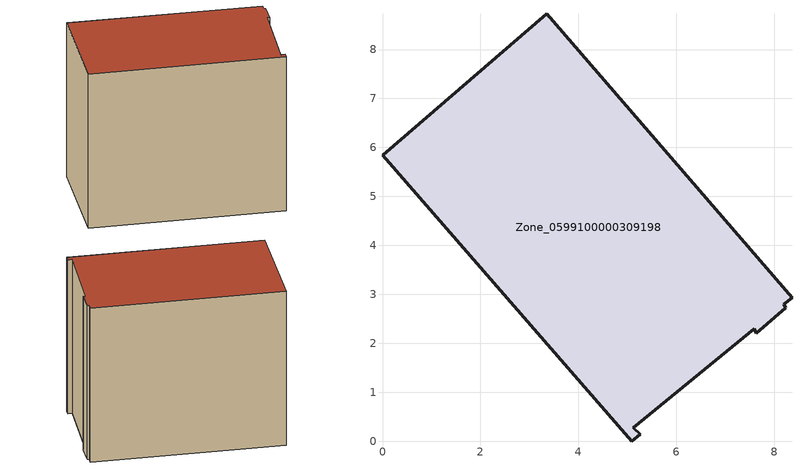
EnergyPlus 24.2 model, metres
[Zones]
Zone_0599100000309198
 floor ground (C_G): 3.35,8.73 8.36,2.94 8.19,2.79 8.23,2.73 7.63,2.2 7.59,2.3 5.12,0.27 5.26,0.15 5.09,0 0,5.84 z0
 wall outside (C_F): 7.59,2.3 7.63,2.2 8.23,2.73 8.19,2.79 8.36,2.94 3.35,8.73 0,5.84 5.09,0 5.26,0.15 5.12,0.27 7.59,2.3 z0:6.61
 roof outside (C_R): 8.36,2.94 3.35,8.73 0,5.84 5.09,0 5.26,0.15 5.12,0.27 7.59,2.3 7.63,2.2 8.23,2.73 8.19,2.79 z6.61
[BUILDING]
Pand.0599100000309198: North Axis=0; Terrain=City; Loads Convergence Tolerance Value=0.04; Temperature Convergence Tolerance Value=0.4; Solar Distribution=FullExterior; Maximum Number of Warmup Days=25; Minimum Number of Warmup Days=1
[Site:Location]
Rotterdam.The.Hague.AP_ZH_NLD Design_Conditions: Latitude=51.96; Longitude=4.45; Time Zone=1; Elevation=-4.5
[SITE:GROUNDTEMPERATURE:BUILDINGSURFACE]
18, 18, 18, 18, 18, 18, 18, 18, 18, 18, 18, 18
[MATERIAL] Thermal Absorptance=0.9; Solar Absorptance=0.7; Visible Absorptance=0.7
Name | Roughness | Thickness | Conductivity | Density | Specific Heat
G.TI.1946 | MediumSmooth | 0.15 | 1 | 540 | 1210
F.TI.1946 | Rough | 0.3 | 0.857143 | 1920 | 840
R.TI.1946 | MediumRough | 0.2 | 0.1 | 1500 | 1000
[CONSTRUCTION]
C_G: G.TI.1946
C_F: F.TI.1946
C_R: R.TI.1946
[ZONE]
Zone_0599100000309198: Type=1; Multiplier=1; Ceiling Height=Autocalculate; Volume=Autocalculate; Floor Area=autocalculate; Part of Total Floor Area=Yes
[ZONEINFILTRATION:DESIGNFLOWRATE]
Infil_Zone_0599100000309198: Zone or ZoneList or Space or SpaceList=Zone_0599100000309198; Schedule=AlwaysOn; Design Flow Rate Calculation Method=Flow/Area; Flow Rate per Floor Area=0.003; Constant Term Coefficient=1; Temperature Term Coefficient=0; Velocity Term Coefficient=0; Velocity Squared Term Coefficient=0
[HVACTEMPLATE:ZONE:IDEALLOADSAIRSYSTEM]
Zone_0599100000309198: Maximum Heating Supply Air Temperature=50; Minimum Cooling Supply Air Temperature=13; Maximum Heating Supply Air Humidity Ratio=0.0156; Minimum Cooling Supply Air Humidity Ratio=0.0077; Heating Limit=NoLimit; Cooling Limit=NoLimit; Dehumidification Control Type=ConstantSensibleHeatRatio; Cooling Sensible Heat Ratio=0.7; Dehumidification Setpoint=60; Humidification Control Type=None; Humidification Setpoint=30; Outdoor Air Method=None; Outdoor Air Flow Rate per Person=0.00944; Outdoor Air Flow Rate per Zone Floor Area=0; Outdoor Air Flow Rate per Zone=0; Demand Controlled Ventilation Type=None; Outdoor Air Economizer Type=NoEconomizer; Heat Recovery Type=None; Sensible Heat Recovery Effectiveness=0.7; Latent Heat Recovery Effectiveness=0.65
[ZONECONTROL:THERMOSTAT]
ThermostatControl_Zone_0599100000309198: Zone or ZoneList=Zone_0599100000309198; Control Type Schedule=DualSetpointControlType; Control 1=Thermostat_Zone_0599100000309198; Temperature Difference Between Cutout And Setpoint=0
[THERMOSTATSETPOINT:DUALSETPOINT]
Thermostat_Zone_0599100000309198: Heating Setpoint Temperature Schedule=HeatingSetpoint_Zone_0599100000309198; Cooling Setpoint Temperature Schedule=CoolingSetpoint_Zone_0599100000309198
[SCHEDULE:COMPACT]
HeatingSetpoint_Zone_0599100000309198: Through: 12/31, For: AllDays, Until: 24:00, 21
CoolingSetpoint_Zone_0599100000309198: Through: 12/31, For: AllDays, Until: 24:00, 24
DualSetpointControlType: Through: 12/31, For: AllDays, Until: 24:00, 4
AlwaysOn: Through: 12/31, For: AllDays, Until: 24:00, 1
